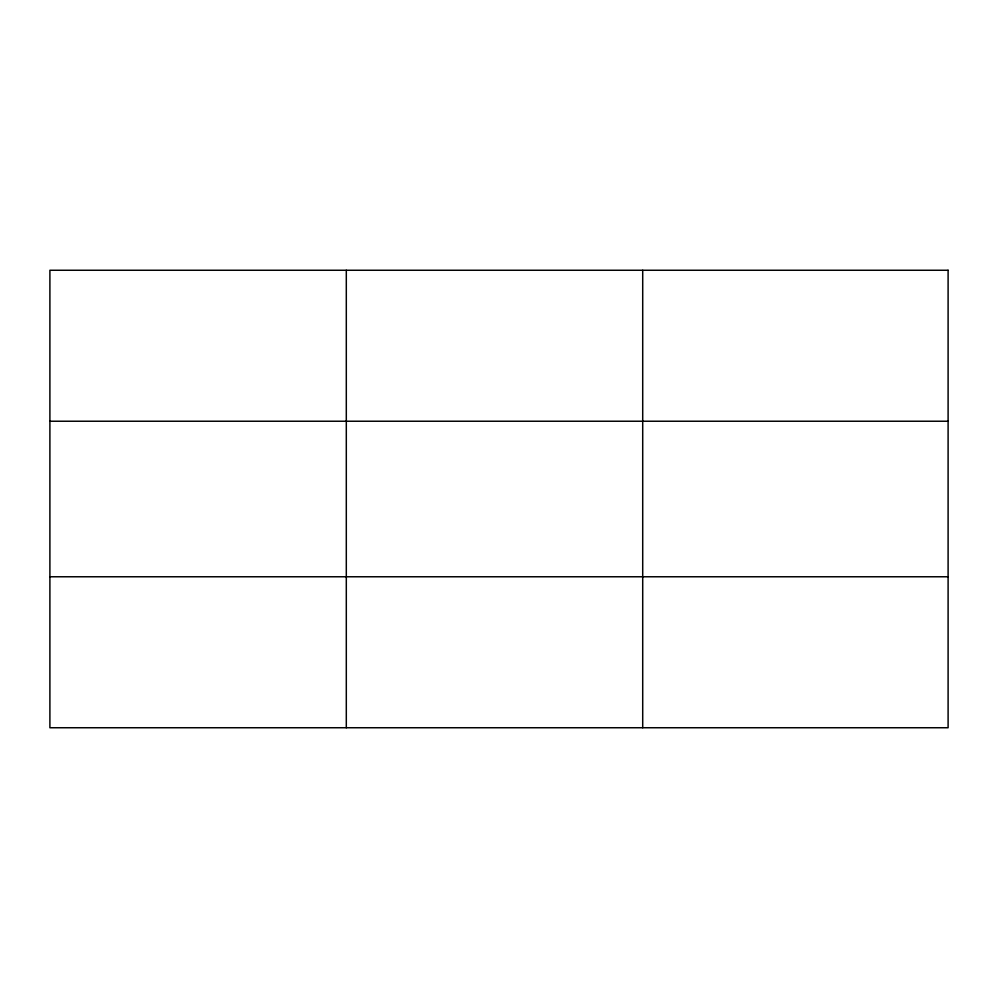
<?xml version="1.0" encoding="UTF-8"?>
<svg xmlns="http://www.w3.org/2000/svg" width="998" height="998" viewBox="0 0 998 998"><rect width="100%" height="100%" fill="white"/><g stroke="black" fill="none" stroke-linecap="round" stroke-linejoin="round"><path stroke-width="1.5" d="M346.306 727.742L346.306 270.258M642.712 727.742L642.712 270.258M49.9 421.231L948.1 421.231M49.9 576.769L948.1 576.769M948.1 270.258L948.1 727.742L49.9 727.742L49.9 270.258L948.1 270.258"/></g></svg>
